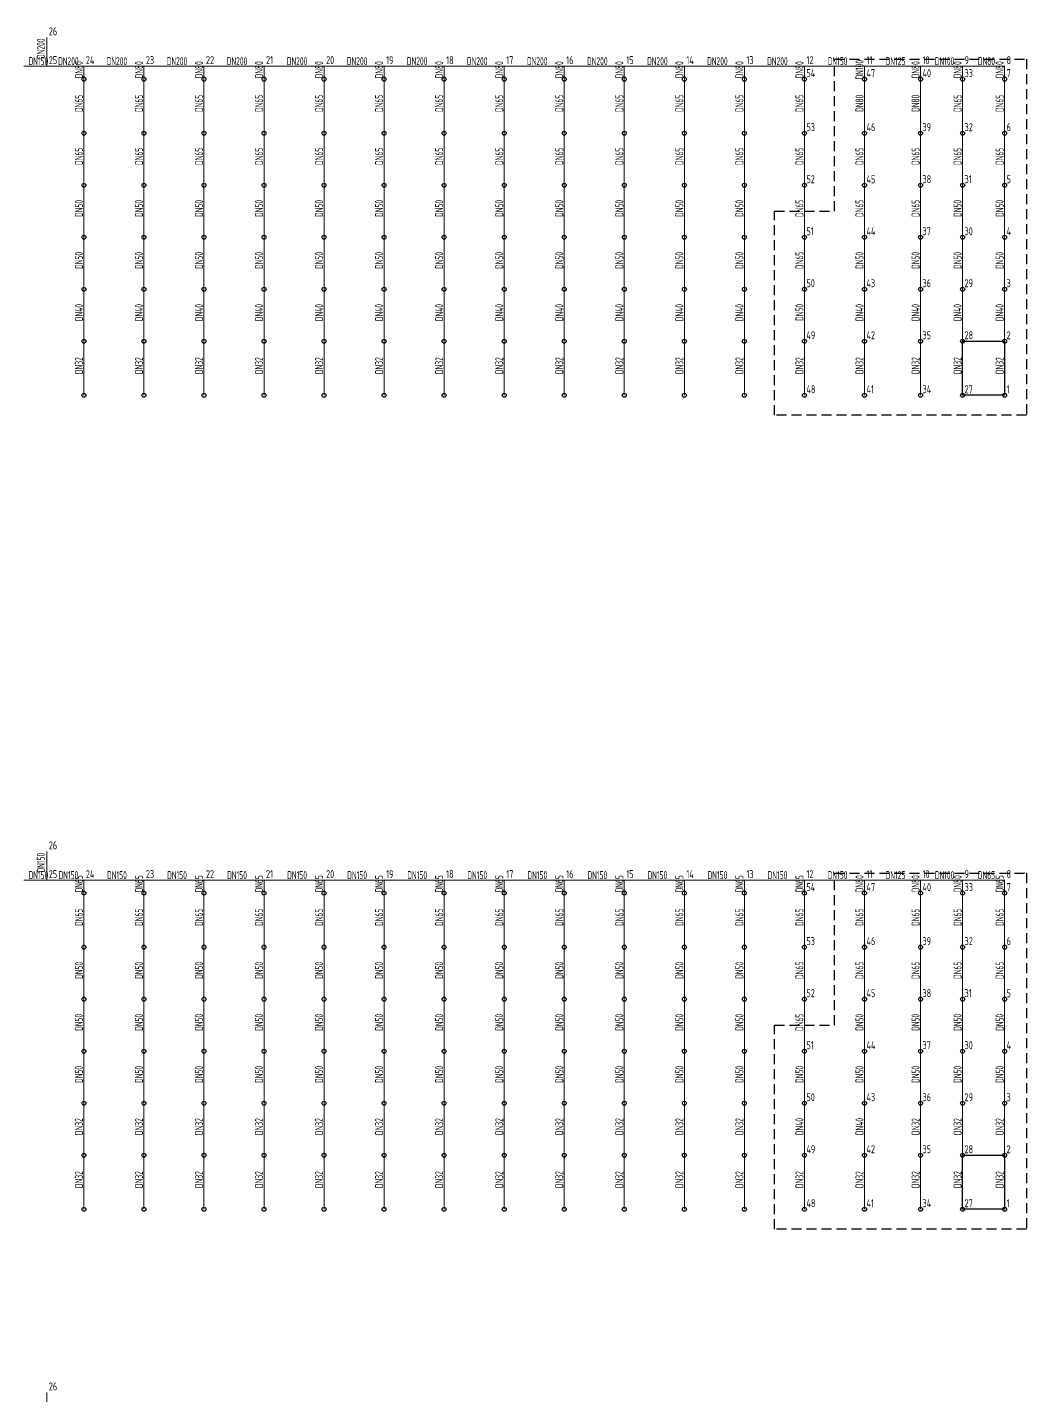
# Model space of a CAD drawing. Header units: millimetres. Extents: x 1622973 to 1895519, y 1781123 to 1975454.
# Drawn here: x 1759650 to 1809572, y 1888610 to 1957005 of the extents above; entities that cross this region are included whole.
import ezdxf

# ---------------------------------------------------------------- set-up
doc = ezdxf.new("R2010")
doc.units = ezdxf.units.MM
doc.header["$LTSCALE"] = 1000
doc.linetypes.add('DASHED', pattern=[0.75, 0.5, -0.25])
doc.layers.get('0').update_dxf_attribs({"linetype": 'CONTINUOUS'})
for name, color, linetype in [('CALC_TEXT', 7, 'CONTINUOUS'), ('EQUIP_喷头', 7, 'CONTINUOUS'), ('PIPE-喷淋', 6, 'CONTINUOUS'), ('S-J_配件', 31, 'CONTINUOUS'), ('TEXT_喷淋', 7, 'CONTINUOUS')]:
    doc.layers.add(name, color=color, linetype=linetype)
doc.layers.add('DIM_MODI', color=6, linetype='CONTINUOUS', plot=False)
doc.styles.add('_TWT_DIM', font='GBENOR', dxfattribs={"width": 0.8, "height": 4, "bigfont": 'GBCBIG'})
doc.styles.add('_TWT_PIPEDN', font='GBENOR', dxfattribs={"width": 0.8, "height": 4, "bigfont": 'GBCBIG'})

# ---------------------------------------------------------------- blocks, each defined once
blk = doc.blocks.new('$TwtSys$00000125')
blk.add_circle((0, 0, 0), 1)

msp = doc.modelspace()

# ---------------------------------------------------------------- hatches: boundary and pattern name
at = {"layer": 'PIPE-喷淋'}
for points in [[(1808472, 1955066), (1808497, 1955066), (1808497, 1955091)], [(1808472, 1955066), (1808472, 1955091), (1808497, 1955091)], [(1808472, 1914378), (1808497, 1914378), (1808497, 1914403)], [(1808472, 1914378), (1808472, 1914403), (1808497, 1914403)]]:
    msp.add_hatch(color=256, dxfattribs=at).paths.add_polyline_path(points)

# ---------------------------------------------------------------- linework, layer by layer
at = {"layer": 'DIM_MODI', "linetype": 'DASHED'}
for points in [[(1796972, 1937616), (1796972, 1947816), (1799972, 1947816), (1799972, 1955416), (1809572, 1955416), (1809572, 1937616)], [(1796972, 1896928), (1796972, 1907128), (1799972, 1907128), (1799972, 1914728), (1809572, 1914728), (1809572, 1896928)]]:
    msp.add_lwpolyline(points, close=True, dxfattribs=at)
at = {"layer": 'PIPE-喷淋', "const_width": 50}
for points in [[(1760622, 1956505), (1760622, 1955066)], [(1760622, 1955066), (1759472, 1955066)], [(1762472, 1955066), (1760622, 1955066)], [(1762472, 1954416), (1762472, 1955066)], [(1765472, 1955066), (1762472, 1955066)], [(1765472, 1954416), (1765472, 1955066)], [(1768472, 1955066), (1765472, 1955066)], [(1768472, 1954416), (1768472, 1955066)], [(1771472, 1955066), (1768472, 1955066)], [(1771472, 1954416), (1771472, 1955066)], [(1774472, 1955066), (1771472, 1955066)], [(1774472, 1954416), (1774472, 1955066)], [(1777472, 1955066), (1774472, 1955066)], [(1777472, 1954416), (1777472, 1955066)], [(1780472, 1955066), (1777472, 1955066)], [(1780472, 1954416), (1780472, 1955066)], [(1783472, 1955066), (1780472, 1955066)], [(1783472, 1954416), (1783472, 1955066)], [(1786472, 1955066), (1783472, 1955066)], [(1786472, 1954416), (1786472, 1955066)], [(1789472, 1955066), (1786472, 1955066)], [(1789472, 1954416), (1789472, 1955066)], [(1792472, 1955066), (1789472, 1955066)], [(1792472, 1954416), (1792472, 1955066)], [(1795472, 1955066), (1792472, 1955066)], [(1795472, 1954416), (1795472, 1955066)], [(1798472, 1955066), (1795472, 1955066)], [(1798472, 1954416), (1798472, 1955066)], [(1801472, 1955066), (1798472, 1955066)], [(1801472, 1954416), (1801472, 1955066)], [(1804272, 1955066), (1801472, 1955066)], [(1804272, 1954416), (1804272, 1955066)], [(1806372, 1955066), (1804272, 1955066)], [(1806372, 1954416), (1806372, 1955066)], [(1808472, 1955066), (1806372, 1955066)], [(1808472, 1954416), (1808472, 1955066)], [(1762472, 1951716), (1762472, 1954416)], [(1765472, 1951716), (1765472, 1954416)], [(1768472, 1951716), (1768472, 1954416)], [(1771472, 1951716), (1771472, 1954416)], [(1774472, 1951716), (1774472, 1954416)], [(1777472, 1951716), (1777472, 1954416)], [(1780472, 1951716), (1780472, 1954416)], [(1783472, 1951716), (1783472, 1954416)], [(1786472, 1951716), (1786472, 1954416)], [(1789472, 1951716), (1789472, 1954416)], [(1792472, 1951716), (1792472, 1954416)], [(1795472, 1951716), (1795472, 1954416)], [(1798472, 1951716), (1798472, 1954416)], [(1801472, 1951716), (1801472, 1954416)], [(1804272, 1951716), (1804272, 1954416)], [(1806372, 1951716), (1806372, 1954416)], [(1808472, 1951716), (1808472, 1954416)], [(1762472, 1949116), (1762472, 1951716)], [(1765472, 1949116), (1765472, 1951716)], [(1768472, 1949116), (1768472, 1951716)], [(1771472, 1949116), (1771472, 1951716)], [(1774472, 1949116), (1774472, 1951716)], [(1777472, 1949116), (1777472, 1951716)], [(1780472, 1949116), (1780472, 1951716)], [(1783472, 1949116), (1783472, 1951716)], [(1786472, 1949116), (1786472, 1951716)], [(1789472, 1949116), (1789472, 1951716)], [(1792472, 1949116), (1792472, 1951716)], [(1795472, 1949116), (1795472, 1951716)], [(1798472, 1949116), (1798472, 1951716)], [(1801472, 1949116), (1801472, 1951716)], [(1804272, 1949116), (1804272, 1951716)], [(1806372, 1949116), (1806372, 1951716)], [(1808472, 1949116), (1808472, 1951716)], [(1762472, 1946516), (1762472, 1949116)], [(1765472, 1946516), (1765472, 1949116)], [(1768472, 1946516), (1768472, 1949116)], [(1771472, 1946516), (1771472, 1949116)], [(1774472, 1946516), (1774472, 1949116)], [(1777472, 1946516), (1777472, 1949116)], [(1780472, 1946516), (1780472, 1949116)], [(1783472, 1946516), (1783472, 1949116)], [(1786472, 1946516), (1786472, 1949116)], [(1789472, 1946516), (1789472, 1949116)], [(1792472, 1946516), (1792472, 1949116)], [(1795472, 1946516), (1795472, 1949116)], [(1798472, 1946516), (1798472, 1949116)], [(1801472, 1946516), (1801472, 1949116)], [(1804272, 1946516), (1804272, 1949116)], [(1806372, 1946516), (1806372, 1949116)], [(1808472, 1946516), (1808472, 1949116)], [(1762472, 1943916), (1762472, 1946516)], [(1765472, 1943916), (1765472, 1946516)], [(1768472, 1943916), (1768472, 1946516)], [(1771472, 1943916), (1771472, 1946516)], [(1774472, 1943916), (1774472, 1946516)], [(1777472, 1943916), (1777472, 1946516)], [(1780472, 1943916), (1780472, 1946516)], [(1783472, 1943916), (1783472, 1946516)], [(1786472, 1943916), (1786472, 1946516)], [(1789472, 1943916), (1789472, 1946516)], [(1792472, 1943916), (1792472, 1946516)], [(1795472, 1943916), (1795472, 1946516)], [(1798472, 1943916), (1798472, 1946516)], [(1801472, 1943916), (1801472, 1946516)], [(1804272, 1943916), (1804272, 1946516)], [(1806372, 1943916), (1806372, 1946516)], [(1808472, 1943916), (1808472, 1946516)], [(1762472, 1941316), (1762472, 1943916)], [(1765472, 1941316), (1765472, 1943916)], [(1768472, 1941316), (1768472, 1943916)], [(1771472, 1941316), (1771472, 1943916)], [(1774472, 1941316), (1774472, 1943916)], [(1777472, 1941316), (1777472, 1943916)], [(1780472, 1941316), (1780472, 1943916)], [(1783472, 1941316), (1783472, 1943916)], [(1786472, 1941316), (1786472, 1943916)], [(1789472, 1941316), (1789472, 1943916)], [(1792472, 1941316), (1792472, 1943916)], [(1795472, 1941316), (1795472, 1943916)], [(1798472, 1941316), (1798472, 1943916)], [(1801472, 1941316), (1801472, 1943916)], [(1804272, 1941316), (1804272, 1943916)], [(1806372, 1941316), (1806372, 1943916)], [(1808472, 1941316), (1808472, 1943916)], [(1762472, 1938616), (1762472, 1941316)], [(1765472, 1938616), (1765472, 1941316)], [(1768472, 1938616), (1768472, 1941316)], [(1771472, 1938616), (1771472, 1941316)], [(1774472, 1938616), (1774472, 1941316)], [(1777472, 1938616), (1777472, 1941316)], [(1780472, 1938616), (1780472, 1941316)], [(1783472, 1938616), (1783472, 1941316)], [(1786472, 1938616), (1786472, 1941316)], [(1789472, 1938616), (1789472, 1941316)], [(1792472, 1938616), (1792472, 1941316)], [(1795472, 1938616), (1795472, 1941316)], [(1798472, 1938616), (1798472, 1941316)], [(1801472, 1938616), (1801472, 1941316)], [(1804272, 1938616), (1804272, 1941316)], [(1806372, 1938616), (1806372, 1941316)], [(1808472, 1938616), (1808472, 1941316)], [(1760622, 1915817), (1760622, 1914378)], [(1760622, 1914378), (1759472, 1914378)], [(1762472, 1914378), (1760622, 1914378)], [(1762472, 1913728), (1762472, 1914378)], [(1765472, 1914378), (1762472, 1914378)], [(1765472, 1913728), (1765472, 1914378)], [(1768472, 1914378), (1765472, 1914378)], [(1768472, 1913728), (1768472, 1914378)], [(1771472, 1914378), (1768472, 1914378)], [(1771472, 1913728), (1771472, 1914378)], [(1774472, 1914378), (1771472, 1914378)], [(1774472, 1913728), (1774472, 1914378)], [(1777472, 1914378), (1774472, 1914378)], [(1777472, 1913728), (1777472, 1914378)], [(1780472, 1914378), (1777472, 1914378)], [(1780472, 1913728), (1780472, 1914378)], [(1783472, 1914378), (1780472, 1914378)], [(1783472, 1913728), (1783472, 1914378)], [(1786472, 1914378), (1783472, 1914378)], [(1786472, 1913728), (1786472, 1914378)], [(1789472, 1914378), (1786472, 1914378)], [(1789472, 1913728), (1789472, 1914378)], [(1792472, 1914378), (1789472, 1914378)], [(1792472, 1913728), (1792472, 1914378)], [(1795472, 1914378), (1792472, 1914378)], [(1795472, 1913728), (1795472, 1914378)], [(1798472, 1914378), (1795472, 1914378)], [(1798472, 1913728), (1798472, 1914378)], [(1801472, 1914378), (1798472, 1914378)], [(1801472, 1913728), (1801472, 1914378)], [(1804272, 1914378), (1801472, 1914378)], [(1804272, 1913728), (1804272, 1914378)], [(1806372, 1914378), (1804272, 1914378)], [(1806372, 1913728), (1806372, 1914378)], [(1808472, 1914378), (1806372, 1914378)], [(1808472, 1913728), (1808472, 1914378)], [(1762472, 1911028), (1762472, 1913728)], [(1765472, 1911028), (1765472, 1913728)], [(1768472, 1911028), (1768472, 1913728)], [(1771472, 1911028), (1771472, 1913728)], [(1774472, 1911028), (1774472, 1913728)], [(1777472, 1911028), (1777472, 1913728)], [(1780472, 1911028), (1780472, 1913728)], [(1783472, 1911028), (1783472, 1913728)], [(1786472, 1911028), (1786472, 1913728)], [(1789472, 1911028), (1789472, 1913728)], [(1792472, 1911028), (1792472, 1913728)], [(1795472, 1911028), (1795472, 1913728)], [(1798472, 1911028), (1798472, 1913728)], [(1801472, 1911028), (1801472, 1913728)], [(1804272, 1911028), (1804272, 1913728)], [(1806372, 1911028), (1806372, 1913728)], [(1808472, 1911028), (1808472, 1913728)], [(1762472, 1908428), (1762472, 1911028)], [(1765472, 1908428), (1765472, 1911028)], [(1768472, 1908428), (1768472, 1911028)], [(1771472, 1908428), (1771472, 1911028)], [(1774472, 1908428), (1774472, 1911028)], [(1777472, 1908428), (1777472, 1911028)], [(1780472, 1908428), (1780472, 1911028)], [(1783472, 1908428), (1783472, 1911028)], [(1786472, 1908428), (1786472, 1911028)], [(1789472, 1908428), (1789472, 1911028)], [(1792472, 1908428), (1792472, 1911028)], [(1795472, 1908428), (1795472, 1911028)], [(1798472, 1908428), (1798472, 1911028)], [(1801472, 1908428), (1801472, 1911028)], [(1804272, 1908428), (1804272, 1911028)], [(1806372, 1908428), (1806372, 1911028)], [(1808472, 1908428), (1808472, 1911028)], [(1762472, 1905828), (1762472, 1908428)], [(1765472, 1905828), (1765472, 1908428)], [(1768472, 1905828), (1768472, 1908428)], [(1771472, 1905828), (1771472, 1908428)], [(1774472, 1905828), (1774472, 1908428)], [(1777472, 1905828), (1777472, 1908428)], [(1780472, 1905828), (1780472, 1908428)], [(1783472, 1905828), (1783472, 1908428)], [(1786472, 1905828), (1786472, 1908428)], [(1789472, 1905828), (1789472, 1908428)], [(1792472, 1905828), (1792472, 1908428)], [(1795472, 1905828), (1795472, 1908428)], [(1798472, 1905828), (1798472, 1908428)], [(1801472, 1905828), (1801472, 1908428)], [(1804272, 1905828), (1804272, 1908428)], [(1806372, 1905828), (1806372, 1908428)], [(1808472, 1905828), (1808472, 1908428)], [(1762472, 1903228), (1762472, 1905828)], [(1765472, 1903228), (1765472, 1905828)], [(1768472, 1903228), (1768472, 1905828)], [(1771472, 1903228), (1771472, 1905828)], [(1774472, 1903228), (1774472, 1905828)], [(1777472, 1903228), (1777472, 1905828)], [(1780472, 1903228), (1780472, 1905828)], [(1783472, 1903228), (1783472, 1905828)], [(1786472, 1903228), (1786472, 1905828)], [(1789472, 1903228), (1789472, 1905828)], [(1792472, 1903228), (1792472, 1905828)], [(1795472, 1903228), (1795472, 1905828)], [(1798472, 1903228), (1798472, 1905828)], [(1801472, 1903228), (1801472, 1905828)], [(1804272, 1903228), (1804272, 1905828)], [(1806372, 1903228), (1806372, 1905828)], [(1808472, 1903228), (1808472, 1905828)], [(1762472, 1900628), (1762472, 1903228)], [(1765472, 1900628), (1765472, 1903228)], [(1768472, 1900628), (1768472, 1903228)], [(1771472, 1900628), (1771472, 1903228)], [(1774472, 1900628), (1774472, 1903228)], [(1777472, 1900628), (1777472, 1903228)], [(1780472, 1900628), (1780472, 1903228)], [(1783472, 1900628), (1783472, 1903228)], [(1786472, 1900628), (1786472, 1903228)], [(1789472, 1900628), (1789472, 1903228)], [(1792472, 1900628), (1792472, 1903228)], [(1795472, 1900628), (1795472, 1903228)], [(1798472, 1900628), (1798472, 1903228)], [(1801472, 1900628), (1801472, 1903228)], [(1804272, 1900628), (1804272, 1903228)], [(1806372, 1900628), (1806372, 1903228)], [(1808472, 1900628), (1808472, 1903228)], [(1762472, 1897928), (1762472, 1900628)], [(1765472, 1897928), (1765472, 1900628)], [(1768472, 1897928), (1768472, 1900628)], [(1771472, 1897928), (1771472, 1900628)], [(1774472, 1897928), (1774472, 1900628)], [(1777472, 1897928), (1777472, 1900628)], [(1780472, 1897928), (1780472, 1900628)], [(1783472, 1897928), (1783472, 1900628)], [(1786472, 1897928), (1786472, 1900628)], [(1789472, 1897928), (1789472, 1900628)], [(1792472, 1897928), (1792472, 1900628)], [(1795472, 1897928), (1795472, 1900628)], [(1798472, 1897928), (1798472, 1900628)], [(1801472, 1897928), (1801472, 1900628)], [(1804272, 1897928), (1804272, 1900628)], [(1806372, 1897928), (1806372, 1900628)], [(1808472, 1897928), (1808472, 1900628)], [(1760622, 1888768), (1760622, 1887329)]]:
    msp.add_lwpolyline(points, dxfattribs=at)
at = {"layer": 'S-J_配件', "elevation": 4000}
for points in [[(1808472, 1938616), (1806372, 1938616), (1806372, 1941316), (1808472, 1941316)], [(1808472, 1897928), (1806372, 1897928), (1806372, 1900628), (1808472, 1900628)]]:
    msp.add_lwpolyline(points, close=True, dxfattribs=at)

# ---------------------------------------------------------------- block references
at = {"layer": 'EQUIP_喷头', "xscale": 100, "yscale": 100, "zscale": 100}
for p in [(1762472, 1954416), (1765472, 1954416), (1768472, 1954416), (1771472, 1954416), (1774472, 1954416), (1777472, 1954416), (1780472, 1954416), (1783472, 1954416), (1786472, 1954416), (1789472, 1954416), (1792472, 1954416), (1795472, 1954416), (1798472, 1954416), (1801472, 1954416), (1804272, 1954416), (1806372, 1954416), (1808472, 1954416), (1762472, 1951716), (1765472, 1951716), (1768472, 1951716), (1771472, 1951716), (1774472, 1951716), (1777472, 1951716), (1780472, 1951716), (1783472, 1951716), (1786472, 1951716), (1789472, 1951716), (1792472, 1951716), (1795472, 1951716), (1798472, 1951716), (1801472, 1951716), (1804272, 1951716), (1806372, 1951716), (1808472, 1951716), (1762472, 1949116), (1765472, 1949116), (1768472, 1949116), (1771472, 1949116), (1774472, 1949116), (1777472, 1949116), (1780472, 1949116), (1783472, 1949116), (1786472, 1949116), (1789472, 1949116), (1792472, 1949116), (1795472, 1949116), (1798472, 1949116), (1801472, 1949116), (1804272, 1949116), (1806372, 1949116), (1808472, 1949116), (1762472, 1946516), (1765472, 1946516), (1768472, 1946516), (1771472, 1946516), (1774472, 1946516), (1777472, 1946516), (1780472, 1946516), (1783472, 1946516), (1786472, 1946516), (1789472, 1946516), (1792472, 1946516), (1795472, 1946516), (1798472, 1946516), (1801472, 1946516), (1804272, 1946516), (1806372, 1946516), (1808472, 1946516), (1762472, 1943916), (1765472, 1943916), (1768472, 1943916), (1771472, 1943916), (1774472, 1943916), (1777472, 1943916), (1780472, 1943916), (1783472, 1943916), (1786472, 1943916), (1789472, 1943916), (1792472, 1943916), (1795472, 1943916), (1798472, 1943916), (1801472, 1943916), (1804272, 1943916), (1806372, 1943916), (1808472, 1943916), (1762472, 1941316), (1765472, 1941316), (1768472, 1941316), (1771472, 1941316), (1774472, 1941316), (1777472, 1941316), (1780472, 1941316), (1783472, 1941316), (1786472, 1941316), (1789472, 1941316), (1792472, 1941316), (1795472, 1941316), (1798472, 1941316), (1801472, 1941316), (1804272, 1941316), (1806372, 1941316), (1808472, 1941316), (1762472, 1938616), (1765472, 1938616), (1768472, 1938616), (1771472, 1938616), (1774472, 1938616), (1777472, 1938616), (1780472, 1938616), (1783472, 1938616), (1786472, 1938616), (1789472, 1938616), (1792472, 1938616), (1795472, 1938616), (1798472, 1938616), (1801472, 1938616), (1804272, 1938616), (1806372, 1938616), (1808472, 1938616), (1762472, 1913728), (1765472, 1913728), (1768472, 1913728), (1771472, 1913728), (1774472, 1913728), (1777472, 1913728), (1780472, 1913728), (1783472, 1913728), (1786472, 1913728), (1789472, 1913728), (1792472, 1913728), (1795472, 1913728), (1798472, 1913728), (1801472, 1913728), (1804272, 1913728), (1806372, 1913728), (1808472, 1913728), (1762472, 1911028), (1765472, 1911028), (1768472, 1911028), (1771472, 1911028), (1774472, 1911028), (1777472, 1911028), (1780472, 1911028), (1783472, 1911028), (1786472, 1911028), (1789472, 1911028), (1792472, 1911028), (1795472, 1911028), (1798472, 1911028), (1801472, 1911028), (1804272, 1911028), (1806372, 1911028), (1808472, 1911028), (1762472, 1908428), (1765472, 1908428), (1768472, 1908428), (1771472, 1908428), (1774472, 1908428), (1777472, 1908428), (1780472, 1908428), (1783472, 1908428), (1786472, 1908428), (1789472, 1908428), (1792472, 1908428), (1795472, 1908428), (1798472, 1908428), (1801472, 1908428), (1804272, 1908428), (1806372, 1908428), (1808472, 1908428), (1762472, 1905828), (1765472, 1905828), (1768472, 1905828), (1771472, 1905828), (1774472, 1905828), (1777472, 1905828), (1780472, 1905828), (1783472, 1905828), (1786472, 1905828), (1789472, 1905828), (1792472, 1905828), (1795472, 1905828), (1798472, 1905828), (1801472, 1905828), (1804272, 1905828), (1806372, 1905828), (1808472, 1905828), (1762472, 1903228), (1765472, 1903228), (1768472, 1903228), (1771472, 1903228), (1774472, 1903228), (1777472, 1903228), (1780472, 1903228), (1783472, 1903228), (1786472, 1903228), (1789472, 1903228), (1792472, 1903228), (1795472, 1903228), (1798472, 1903228), (1801472, 1903228), (1804272, 1903228), (1806372, 1903228), (1808472, 1903228), (1762472, 1900628), (1765472, 1900628), (1768472, 1900628), (1771472, 1900628), (1774472, 1900628), (1777472, 1900628), (1780472, 1900628), (1783472, 1900628), (1786472, 1900628), (1789472, 1900628), (1792472, 1900628), (1795472, 1900628), (1798472, 1900628), (1801472, 1900628), (1804272, 1900628), (1806372, 1900628), (1808472, 1900628), (1762472, 1897928), (1765472, 1897928), (1768472, 1897928), (1771472, 1897928), (1774472, 1897928), (1777472, 1897928), (1780472, 1897928), (1783472, 1897928), (1786472, 1897928), (1789472, 1897928), (1792472, 1897928), (1795472, 1897928), (1798472, 1897928), (1801472, 1897928), (1804272, 1897928), (1806372, 1897928), (1808472, 1897928)]:
    msp.add_blockref('$TwtSys$00000125', p, dxfattribs=at)

# ---------------------------------------------------------------- texts
at = {"layer": 'CALC_TEXT', "style": '_TWT_DIM', "width": 0.8}
for s, p in [('26', (1760722, 1956605, 4000)), ('25', (1760722, 1955166, 4000)), ('24', (1762572, 1955166, 4000)), ('23', (1765572, 1955166, 4000)), ('22', (1768572, 1955166, 4000)), ('21', (1771572, 1955166, 4000)), ('20', (1774572, 1955166, 4000)), ('19', (1777572, 1955166, 4000)), ('18', (1780572, 1955166, 4000)), ('17', (1783572, 1955166, 4000)), ('16', (1786572, 1955166, 4000)), ('15', (1789572, 1955166, 4000)), ('14', (1792572, 1955166, 4000)), ('13', (1795572, 1955166, 4000)), ('12', (1798572, 1955166, 4000)), ('11', (1801572, 1955166, 4000)), ('10', (1804372, 1955166, 4000)), ('9', (1806472, 1955166, 4000)), ('8', (1808572, 1955166, 4000)), ('54', (1798572, 1954516, 4000)), ('47', (1801572, 1954516, 4000)), ('40', (1804372, 1954516, 4000)), ('33', (1806472, 1954516, 4000)), ('7', (1808572, 1954516, 4000)), ('53', (1798572, 1951816, 4000)), ('46', (1801572, 1951816, 4000)), ('39', (1804372, 1951816, 4000)), ('32', (1806472, 1951816, 4000)), ('6', (1808572, 1951816, 4000)), ('52', (1798572, 1949216, 4000)), ('45', (1801572, 1949216, 4000)), ('38', (1804372, 1949216, 4000)), ('31', (1806472, 1949216, 4000)), ('5', (1808572, 1949216, 4000)), ('51', (1798572, 1946616, 4000)), ('44', (1801572, 1946616, 4000)), ('37', (1804372, 1946616, 4000)), ('30', (1806472, 1946616, 4000)), ('4', (1808572, 1946616, 4000)), ('50', (1798572, 1944016, 4000)), ('43', (1801572, 1944016, 4000)), ('36', (1804372, 1944016, 4000)), ('29', (1806472, 1944016, 4000)), ('3', (1808572, 1944016, 4000)), ('49', (1798572, 1941416, 4000)), ('42', (1801572, 1941416, 4000)), ('35', (1804372, 1941416, 4000)), ('28', (1806472, 1941416, 4000)), ('2', (1808572, 1941416, 4000)), ('48', (1798572, 1938716, 4000)), ('41', (1801572, 1938716, 4000)), ('34', (1804372, 1938716, 4000)), ('27', (1806472, 1938716, 4000)), ('1', (1808572, 1938716, 4000)), ('26', (1760722, 1915917, 4000)), ('25', (1760722, 1914478, 4000)), ('24', (1762572, 1914478, 4000)), ('23', (1765572, 1914478, 4000)), ('22', (1768572, 1914478, 4000)), ('21', (1771572, 1914478, 4000)), ('20', (1774572, 1914478, 4000)), ('19', (1777572, 1914478, 4000)), ('18', (1780572, 1914478, 4000)), ('17', (1783572, 1914478, 4000)), ('16', (1786572, 1914478, 4000)), ('15', (1789572, 1914478, 4000)), ('14', (1792572, 1914478, 4000)), ('13', (1795572, 1914478, 4000)), ('12', (1798572, 1914478, 4000)), ('11', (1801572, 1914478, 4000)), ('10', (1804372, 1914478, 4000)), ('9', (1806472, 1914478, 4000)), ('8', (1808572, 1914478, 4000)), ('54', (1798572, 1913828, 4000)), ('47', (1801572, 1913828, 4000)), ('40', (1804372, 1913828, 4000)), ('33', (1806472, 1913828, 4000)), ('7', (1808572, 1913828, 4000)), ('53', (1798572, 1911128, 4000)), ('46', (1801572, 1911128, 4000)), ('39', (1804372, 1911128, 4000)), ('32', (1806472, 1911128, 4000)), ('6', (1808572, 1911128, 4000)), ('52', (1798572, 1908528, 4000)), ('45', (1801572, 1908528, 4000)), ('38', (1804372, 1908528, 4000)), ('31', (1806472, 1908528, 4000)), ('5', (1808572, 1908528, 4000)), ('51', (1798572, 1905928, 4000)), ('44', (1801572, 1905928, 4000)), ('37', (1804372, 1905928, 4000)), ('30', (1806472, 1905928, 4000)), ('4', (1808572, 1905928, 4000)), ('50', (1798572, 1903328, 4000)), ('43', (1801572, 1903328, 4000)), ('36', (1804372, 1903328, 4000)), ('29', (1806472, 1903328, 4000)), ('3', (1808572, 1903328, 4000)), ('49', (1798572, 1900728, 4000)), ('42', (1801572, 1900728, 4000)), ('35', (1804372, 1900728, 4000)), ('28', (1806472, 1900728, 4000)), ('2', (1808572, 1900728, 4000)), ('48', (1798572, 1898028, 4000)), ('41', (1801572, 1898028, 4000)), ('34', (1804372, 1898028, 4000)), ('27', (1806472, 1898028, 4000)), ('1', (1808572, 1898028, 4000)), ('26', (1760722, 1888868, 4000)), ('26', (1760722, 1888868, 4000)), ('26', (1760722, 1888868, 4000))]:
    msp.add_text(s, height=400, dxfattribs=at).set_placement(p)
at = {"layer": 'TEXT_喷淋', "style": '_TWT_PIPEDN', "width": 0.64}
for s, rotation, p in [('DN200', 90, (1760522, 1955423)), ('DN150', 360, (1759705, 1955116)), ('DN200', 360, (1761184, 1955116)), ('DN200', 360, (1763609, 1955116)), ('DN200', 360, (1766609, 1955116)), ('DN200', 360, (1769609, 1955116)), ('DN200', 360, (1772609, 1955116)), ('DN200', 360, (1775609, 1955116)), ('DN200', 360, (1778609, 1955116)), ('DN200', 360, (1781609, 1955116)), ('DN200', 360, (1784609, 1955116)), ('DN200', 360, (1787609, 1955116)), ('DN200', 360, (1790609, 1955116)), ('DN200', 360, (1793609, 1955116)), ('DN200', 360, (1796609, 1955116)), ('DN150', 360, (1799630, 1955116)), ('DN125', 360, (1802526, 1955116)), ('DN100', 360, (1804980, 1955116)), ('DN80', 360, (1807134, 1955116)), ('DN80', 90, (1762422, 1954453)), ('DN80', 90, (1765422, 1954453)), ('DN80', 90, (1768422, 1954453)), ('DN80', 90, (1771422, 1954453)), ('DN80', 90, (1774422, 1954453)), ('DN80', 90, (1777422, 1954453)), ('DN80', 90, (1780422, 1954453)), ('DN80', 90, (1783422, 1954453)), ('DN80', 90, (1786422, 1954453)), ('DN80', 90, (1789422, 1954453)), ('DN80', 90, (1792422, 1954453)), ('DN80', 90, (1795422, 1954453)), ('DN80', 90, (1798422, 1954453)), ('DN100', 90, (1801422, 1954400)), ('DN80', 90, (1804222, 1954453)), ('DN80', 90, (1806322, 1954453)), ('DN80', 90, (1808422, 1954453)), ('DN65', 90, (1762422, 1952774)), ('DN65', 90, (1765422, 1952774)), ('DN65', 90, (1768422, 1952774)), ('DN65', 90, (1771422, 1952774)), ('DN65', 90, (1774422, 1952774)), ('DN65', 90, (1777422, 1952774)), ('DN65', 90, (1780422, 1952774)), ('DN65', 90, (1783422, 1952774)), ('DN65', 90, (1786422, 1952774)), ('DN65', 90, (1789422, 1952774)), ('DN65', 90, (1792422, 1952774)), ('DN65', 90, (1795422, 1952774)), ('DN65', 90, (1798422, 1952774)), ('DN80', 90, (1801422, 1952778)), ('DN80', 90, (1804222, 1952778)), ('DN65', 90, (1806322, 1952774)), ('DN65', 90, (1808422, 1952774)), ('DN65', 90, (1762422, 1950124)), ('DN65', 90, (1765422, 1950124)), ('DN65', 90, (1768422, 1950124)), ('DN65', 90, (1771422, 1950124)), ('DN65', 90, (1774422, 1950124)), ('DN65', 90, (1777422, 1950124)), ('DN65', 90, (1780422, 1950124)), ('DN65', 90, (1783422, 1950124)), ('DN65', 90, (1786422, 1950124)), ('DN65', 90, (1789422, 1950124)), ('DN65', 90, (1792422, 1950124)), ('DN65', 90, (1795422, 1950124)), ('DN65', 90, (1798422, 1950124)), ('DN65', 90, (1801422, 1950124)), ('DN65', 90, (1804222, 1950124)), ('DN65', 90, (1806322, 1950124)), ('DN65', 90, (1808422, 1950124)), ('DN50', 90, (1762422, 1947528)), ('DN50', 90, (1765422, 1947528)), ('DN50', 90, (1768422, 1947528)), ('DN50', 90, (1771422, 1947528)), ('DN50', 90, (1774422, 1947528)), ('DN50', 90, (1777422, 1947528)), ('DN50', 90, (1780422, 1947528)), ('DN50', 90, (1783422, 1947528)), ('DN50', 90, (1786422, 1947528)), ('DN50', 90, (1789422, 1947528)), ('DN50', 90, (1792422, 1947528)), ('DN50', 90, (1795422, 1947528)), ('DN65', 90, (1798422, 1947524)), ('DN65', 90, (1801422, 1947524)), ('DN65', 90, (1804222, 1947524)), ('DN50', 90, (1806322, 1947528)), ('DN50', 90, (1808422, 1947528)), ('DN50', 90, (1762422, 1944928)), ('DN50', 90, (1765422, 1944928)), ('DN50', 90, (1768422, 1944928)), ('DN50', 90, (1771422, 1944928)), ('DN50', 90, (1774422, 1944928)), ('DN50', 90, (1777422, 1944928)), ('DN50', 90, (1780422, 1944928)), ('DN50', 90, (1783422, 1944928)), ('DN50', 90, (1786422, 1944928)), ('DN50', 90, (1789422, 1944928)), ('DN50', 90, (1792422, 1944928)), ('DN50', 90, (1795422, 1944928)), ('DN65', 90, (1798422, 1944924)), ('DN50', 90, (1801422, 1944928)), ('DN50', 90, (1804222, 1944928)), ('DN50', 90, (1806322, 1944928)), ('DN50', 90, (1808422, 1944928)), ('DN40', 90, (1762422, 1942317)), ('DN40', 90, (1765422, 1942317)), ('DN40', 90, (1768422, 1942317)), ('DN40', 90, (1771422, 1942317)), ('DN40', 90, (1774422, 1942317)), ('DN40', 90, (1777422, 1942317)), ('DN40', 90, (1780422, 1942317)), ('DN40', 90, (1783422, 1942317)), ('DN40', 90, (1786422, 1942317)), ('DN40', 90, (1789422, 1942317)), ('DN40', 90, (1792422, 1942317)), ('DN40', 90, (1795422, 1942317)), ('DN50', 90, (1798422, 1942328)), ('DN40', 90, (1801422, 1942317)), ('DN40', 90, (1804222, 1942317)), ('DN40', 90, (1806322, 1942317)), ('DN40', 90, (1808422, 1942317)), ('DN32', 90, (1762422, 1939672)), ('DN32', 90, (1765422, 1939672)), ('DN32', 90, (1768422, 1939672)), ('DN32', 90, (1771422, 1939672)), ('DN32', 90, (1774422, 1939672)), ('DN32', 90, (1777422, 1939672)), ('DN32', 90, (1780422, 1939672)), ('DN32', 90, (1783422, 1939672)), ('DN32', 90, (1786422, 1939672)), ('DN32', 90, (1789422, 1939672)), ('DN32', 90, (1792422, 1939672)), ('DN32', 90, (1795422, 1939672)), ('DN32', 90, (1798422, 1939672)), ('DN32', 90, (1801422, 1939672)), ('DN32', 90, (1804222, 1939672)), ('DN32', 90, (1806322, 1939672)), ('DN32', 90, (1808422, 1939672)), ('DN150', 90, (1760522, 1914756)), ('DN150', 360, (1759705, 1914428)), ('DN150', 360, (1761205, 1914428)), ('DN65', 90, (1762422, 1913761)), ('DN150', 360, (1763630, 1914428)), ('DN65', 90, (1765422, 1913761)), ('DN150', 360, (1766630, 1914428)), ('DN65', 90, (1768422, 1913761)), ('DN150', 360, (1769630, 1914428)), ('DN65', 90, (1771422, 1913761)), ('DN150', 360, (1772630, 1914428)), ('DN65', 90, (1774422, 1913761)), ('DN150', 360, (1775630, 1914428)), ('DN65', 90, (1777422, 1913761)), ('DN150', 360, (1778630, 1914428)), ('DN65', 90, (1780422, 1913761)), ('DN150', 360, (1781630, 1914428)), ('DN65', 90, (1783422, 1913761)), ('DN150', 360, (1784630, 1914428)), ('DN65', 90, (1786422, 1913761)), ('DN150', 360, (1787630, 1914428)), ('DN65', 90, (1789422, 1913761)), ('DN150', 360, (1790630, 1914428)), ('DN65', 90, (1792422, 1913761)), ('DN150', 360, (1793630, 1914428)), ('DN65', 90, (1795422, 1913761)), ('DN150', 360, (1796630, 1914428)), ('DN65', 90, (1798422, 1913761)), ('DN150', 360, (1799630, 1914428)), ('DN80', 90, (1801422, 1913765)), ('DN125', 360, (1802526, 1914428)), ('DN80', 90, (1804222, 1913765)), ('DN100', 360, (1804980, 1914428)), ('DN80', 90, (1806322, 1913765)), ('DN65', 360, (1807129, 1914428)), ('DN65', 90, (1808422, 1913761)), ('DN65', 90, (1762422, 1912086)), ('DN65', 90, (1765422, 1912086)), ('DN65', 90, (1768422, 1912086)), ('DN65', 90, (1771422, 1912086)), ('DN65', 90, (1774422, 1912086)), ('DN65', 90, (1777422, 1912086)), ('DN65', 90, (1780422, 1912086)), ('DN65', 90, (1783422, 1912086)), ('DN65', 90, (1786422, 1912086)), ('DN65', 90, (1789422, 1912086)), ('DN65', 90, (1792422, 1912086)), ('DN65', 90, (1795422, 1912086)), ('DN65', 90, (1798422, 1912086)), ('DN65', 90, (1801422, 1912086)), ('DN65', 90, (1804222, 1912086)), ('DN65', 90, (1806322, 1912086)), ('DN65', 90, (1808422, 1912086)), ('DN50', 90, (1762422, 1909440)), ('DN50', 90, (1765422, 1909440)), ('DN50', 90, (1768422, 1909440)), ('DN50', 90, (1771422, 1909440)), ('DN50', 90, (1774422, 1909440)), ('DN50', 90, (1777422, 1909440)), ('DN50', 90, (1780422, 1909440)), ('DN50', 90, (1783422, 1909440)), ('DN50', 90, (1786422, 1909440)), ('DN50', 90, (1789422, 1909440)), ('DN50', 90, (1792422, 1909440)), ('DN50', 90, (1795422, 1909440)), ('DN65', 90, (1798422, 1909436)), ('DN65', 90, (1801422, 1909436)), ('DN65', 90, (1804222, 1909436)), ('DN65', 90, (1806322, 1909436)), ('DN65', 90, (1808422, 1909436)), ('DN50', 90, (1762422, 1906840)), ('DN50', 90, (1765422, 1906840)), ('DN50', 90, (1768422, 1906840)), ('DN50', 90, (1771422, 1906840)), ('DN50', 90, (1774422, 1906840)), ('DN50', 90, (1777422, 1906840)), ('DN50', 90, (1780422, 1906840)), ('DN50', 90, (1783422, 1906840)), ('DN50', 90, (1786422, 1906840)), ('DN50', 90, (1789422, 1906840)), ('DN50', 90, (1792422, 1906840)), ('DN50', 90, (1795422, 1906840)), ('DN65', 90, (1798422, 1906836)), ('DN50', 90, (1801422, 1906840)), ('DN50', 90, (1804222, 1906840)), ('DN50', 90, (1806322, 1906840)), ('DN50', 90, (1808422, 1906840)), ('DN50', 90, (1762422, 1904240)), ('DN50', 90, (1765422, 1904240)), ('DN50', 90, (1768422, 1904240)), ('DN50', 90, (1771422, 1904240)), ('DN50', 90, (1774422, 1904240)), ('DN50', 90, (1777422, 1904240)), ('DN50', 90, (1780422, 1904240)), ('DN50', 90, (1783422, 1904240)), ('DN50', 90, (1786422, 1904240)), ('DN50', 90, (1789422, 1904240)), ('DN50', 90, (1792422, 1904240)), ('DN50', 90, (1795422, 1904240)), ('DN50', 90, (1798422, 1904240)), ('DN50', 90, (1801422, 1904240)), ('DN50', 90, (1804222, 1904240)), ('DN50', 90, (1806322, 1904240)), ('DN50', 90, (1808422, 1904240)), ('DN32', 90, (1762422, 1901634)), ('DN32', 90, (1765422, 1901634)), ('DN32', 90, (1768422, 1901634)), ('DN32', 90, (1771422, 1901634)), ('DN32', 90, (1774422, 1901634)), ('DN32', 90, (1777422, 1901634)), ('DN32', 90, (1780422, 1901634)), ('DN32', 90, (1783422, 1901634)), ('DN32', 90, (1786422, 1901634)), ('DN32', 90, (1789422, 1901634)), ('DN32', 90, (1792422, 1901634)), ('DN32', 90, (1795422, 1901634)), ('DN40', 90, (1798422, 1901629)), ('DN40', 90, (1801422, 1901629)), ('DN32', 90, (1804222, 1901634)), ('DN32', 90, (1806322, 1901634)), ('DN32', 90, (1808422, 1901634)), ('DN32', 90, (1762422, 1898984)), ('DN32', 90, (1765422, 1898984)), ('DN32', 90, (1768422, 1898984)), ('DN32', 90, (1771422, 1898984)), ('DN32', 90, (1774422, 1898984)), ('DN32', 90, (1777422, 1898984)), ('DN32', 90, (1780422, 1898984)), ('DN32', 90, (1783422, 1898984)), ('DN32', 90, (1786422, 1898984)), ('DN32', 90, (1789422, 1898984)), ('DN32', 90, (1792422, 1898984)), ('DN32', 90, (1795422, 1898984)), ('DN32', 90, (1798422, 1898984)), ('DN32', 90, (1801422, 1898984)), ('DN32', 90, (1804222, 1898984)), ('DN32', 90, (1806322, 1898984)), ('DN32', 90, (1808422, 1898984))]:
    msp.add_text(s, height=400, rotation=rotation, dxfattribs=at).set_placement(p)

doc.saveas('drawing.dxf')
